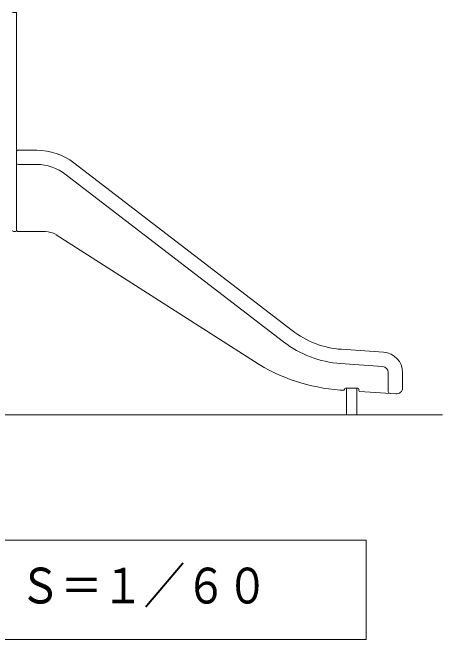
# Model space of a CAD drawing. Units: millimetres on the paper, scale 1:60. Extents: x 0 to 420, y -297 to 594.
# Drawn here: x 125.9 to 161.2, y 183.5 to 234.9 of the extents above; entities that cross this region are included whole.
import ezdxf
from ezdxf.enums import TextEntityAlignment as Align

# ---------------------------------------------------------------- set-up
doc = ezdxf.new("R2010")
doc.units = ezdxf.units.MM
doc.layers.add('LY_1', color=7, linetype='Continuous', lineweight=9)
doc.styles.add('ＭＳ ゴシック', font='')
doc.styles.get('ＭＳ ゴシック').set_extended_font_data('MS Gothic')

msp = doc.modelspace()

# ---------------------------------------------------------------- linework, layer by layer
at = {"layer": 'LY_1'}
for p, q in [((126.234, 234.865), (125.917, 234.865)), ((126.234, 234.865), (126.234, 217.007)), ((126.401, 223.59), (127.901, 223.59)), ((148.858, 208.81), (130.945, 222.557)), ((126.151, 216.924), (126.001, 216.924)), ((126.401, 216.924), (128.61, 216.924)), ((129.491, 216.662), (145.753, 206.268)), ((152.901, 207.278), (156.35, 207.036)), ((157.901, 205.374), (157.901, 204.123)), ((152.784, 203.944), (153.061, 203.925)), ((153.151, 204.008), (153.151, 204.007)), ((153.234, 204.09), (154.234, 204.09)), ((153.317, 204.09), (153.317, 201.924)), ((154.151, 204.09), (154.151, 201.924)), ((154.317, 204.007), (154.317, 203.915)), ((154.395, 203.832), (157.366, 203.624)), ((161.178, 201.924), (91.911, 201.924))]:
    msp.add_line(p, q, dxfattribs=at)
at = {"layer": 'LY_1', "lineweight": 18}
for p, q in [((126.401, 222.424), (127.901, 222.424)), ((148.147, 207.884), (130.234, 221.631)), ((152.819, 206.114), (156.269, 205.872)), ((156.734, 205.374), (156.734, 203.823)), ((154.913, 191.644), (104.113, 191.644)), ((154.913, 183.511), (154.913, 191.644)), ((104.113, 183.511), (154.913, 183.511))]:
    msp.add_line(p, q, dxfattribs=at)
at = {"layer": 'LY_1'}
for centre, radius, start, end in [((126.401, 223.424), 0.167, 90, 180), ((127.901, 218.59), 5, 52.4949, 90), ((126.001, 217.007), 0.0833, 180, 270), ((126.151, 217.007), 0.0833, 270, 0), ((126.401, 217.09), 0.167, 180, 270), ((128.61, 215.257), 1.667, 57.9686, 90), ((153.424, 214.759), 7.5, 232.4949, 266), ((156.234, 205.374), 1.667, 0, 86), ((153.831, 218.908), 15, 237.4177, 266), ((153.067, 204.008), 0.0833, 266, 0), ((153.234, 204.007), 0.0833, 90, 180), ((154.234, 204.007), 0.0833, 0, 90), ((154.401, 203.915), 0.0833, 180, 266), ((157.401, 204.123), 0.5, 266, 0)]:
    msp.add_arc(centre, radius, start, end, dxfattribs=at)
at = {"layer": 'LY_1', "lineweight": 18}
for centre, radius, start, end in [((126.401, 222.59), 0.167, 180, 270), ((127.901, 218.59), 3.833, 51.7593, 90), ((153.424, 214.759), 8.667, 232.4949, 266), ((156.234, 205.374), 0.5, 0, 86), ((156.901, 203.823), 0.167, 180, 266)]:
    msp.add_arc(centre, radius, start, end, dxfattribs=at)

# ---------------------------------------------------------------- texts
at = {"layer": 'LY_1', "style": 'ＭＳ ゴシック', "width": 0.85}
msp.add_text('Ｄ視立面図\u3000Ｓ＝１／６０', height=2.933, dxfattribs=at).set_placement((106.069, 185.577), align=Align.BOTTOM_LEFT)

doc.saveas('drawing.dxf')
